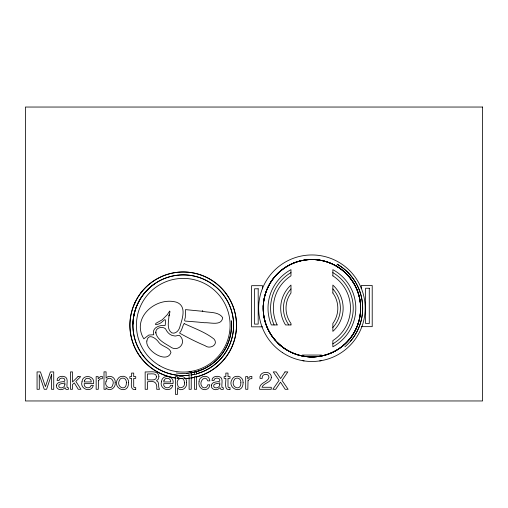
<?xml version="1.0" encoding="UTF-8"?>
<svg xmlns="http://www.w3.org/2000/svg" width="508" height="508" viewBox="0 0 508 508"><rect width="100%" height="100%" fill="white"/><g stroke="black" fill="none" stroke-linecap="round" stroke-linejoin="round"><path stroke-width="0.76" d="M263.214 306.648L263.258 305.067M132.925 324.193L133.267 319.265A50.349 50.349 0 0 1 152.133 285.661L154.114 284.182M168.967 315.951C168.662 321.475 166.434 329.279 171.844 332.892C175.292 334.2 178.562 330.918 179.565 327.857C181.902 319.78 187.484 306.305 176.543 302.228C155.969 296.316 130.918 317.919 143.853 338.823L148.761 335.064L153.759 334.728C151.549 327.743 159.341 324.91 165.075 325.469L165.221 325.145C166.497 312.941 163.347 324.974 155.41 324.498L155.943 323.31L162.249 319.773L167.303 314.655L169.672 311.042L169.989 311.747L168.967 315.951L169.234 314.776M155.804 332.067C155.804 327.489 162.554 326.136 165.481 328.727C167.081 332.283 170.224 335.737 174.377 335.909C176.289 336.594 178.543 334.308 180.042 335.915C187.077 343.103 177.73 352.781 170.104 346.647C164.414 343.192 157.067 339.655 155.721 332.442L155.804 332.067L155.905 333.064M190.424 372.942A48.241 48.241 75.8 0 0 197.345 371.373L201.797 369.767A48.235 48.235 0 0 0 231.286 320.77L231.426 322.586A48.241 48.241 -0.3 0 1 196.018 371.754M135.426 301.803L132.969 307.683A53.264 53.264 0 0 0 175.438 377.92M140.379 293.637L142.342 291.128M198.812 370.967L200.317 370.389M184.093 323.609C182.347 326.231 182.124 330.2 179.73 332.734L179.73 333.197C187.966 337.782 196.418 342.055 205.111 345.7C209.658 349.606 218.885 344.767 214.02 339.065C205.448 332.181 193.681 328.105 184.22 323.609M321.526 360.616L319.723 360.915M361.283 326.657L372.212 326.657L372.212 285.515L361.283 285.515L361.283 288.677M262.528 326.828L251.6 326.828L251.6 285.686L262.528 285.686L262.528 288.855M304.114 360.915L302.273 360.61M202.635 311.309C209.188 312.845 218.446 311.372 222.695 317.633C221.64 326.257 210.376 322.32 204.445 322.732C197.999 322.028 191.516 321.57 185.045 321.062L184.569 320.237L185.325 317.303L185.477 309.62L202.546 311.29L202.749 310.432M339.738 265.779L337.153 264.192L339.738 265.779A50.749 50.749 0 0 1 360.013 324.421L359.162 326.765A50.756 50.756 24.2 0 1 344.849 346.85M279.749 344.869L277.482 342.659L281.026 345.865M274.276 339.115L275.469 340.519A48.692 48.692 0 0 1 300.222 260.96A48.692 48.692 0 0 1 359.22 319.792A48.692 48.692 0 0 1 279.73 344.761M321.475 356.445L321.475 355.06L302.362 355.06L302.362 356.445M338.823 265.189A50.756 50.756 18 0 1 356.527 332.442M356.222 332.988A50.756 50.756 18 0 1 352.114 339.223M351.726 339.712A50.756 50.756 18 0 1 350.539 341.16M332.854 272.599A41.326 41.326 0 0 1 332.854 343.853M274.123 324.942A41.326 41.326 0 0 1 290.976 272.599M332.854 288.938A28.467 28.467 0 0 1 332.854 327.514M288.868 324.942A28.467 28.467 0 0 1 290.976 288.938M188.074 373.24A48.241 48.241 75.8 0 1 176.263 372.967M194.488 372.148A48.241 48.241 -0.3 0 1 192.951 372.491M192.176 372.643A48.241 48.241 -0.3 0 1 190.621 372.91M188.271 373.215A48.241 48.241 -0.3 0 1 186.696 373.355M134.112 304.705A53.264 53.264 0 0 1 223.609 290.462A53.264 53.264 0 0 1 196.317 376.873M195.072 377.171A53.264 53.264 0 0 1 190.684 377.977M189.421 378.142A53.264 53.264 0 0 1 184.976 378.473M183.064 378.498A53.264 53.264 0 0 1 179.241 378.346M175.209 378.035A53.321 53.321 0 0 1 137.471 297.815A53.321 53.321 0 0 1 226.022 293.605A53.321 53.321 0 0 1 196.063 377.044M193.796 377.552A53.321 53.321 0 0 1 190.741 378.085M189.192 378.282A53.321 53.321 0 0 1 184.506 378.612M182.944 378.625A53.321 53.321 0 0 1 176.759 378.244M51.537 374.631L51.486 389.293L53.727 389.293L53.727 371.913L50.387 371.913L45.428 386.607L40.437 371.913L37.065 371.913L37.065 389.293L39.313 389.293L39.249 374.631L44.247 389.293L46.577 389.293L51.537 374.631M146.856 341.008C144.939 349.929 166.916 364.642 170.955 352.463C169.951 347.37 161.925 346.627 158.801 342.417C156.204 338.303 148.12 332.581 146.856 341.008M184.391 382.88C185.668 387.579 178.194 390.068 177.565 384.759C175.171 378.212 184.715 375.183 184.391 382.88M106.026 381.673C103.823 386.588 111.614 390.639 112.77 384.848C115.329 379.197 107.277 374.955 106.026 381.673M115.164 382.715C116.161 387.75 109.284 392.506 105.969 387.674L105.969 389.293L104.007 389.293L104.007 371.85L106.077 371.85L106.077 378.162C109.309 373.856 116.167 377.685 115.164 382.715M128.594 382.689C128.505 395.948 110.541 387.909 118.408 378.149A5.232 5.232 0 0 1 121.463 376.371C125.279 375.418 129.019 378.809 128.594 382.689M199.06 381.73C197.682 386.486 202.603 391.674 207.27 389.007A4.35 4.35 0 0 0 209.188 386.988L209.804 384.81L207.734 384.81C207.486 386.715 205.715 388.264 203.759 387.756A2.61 2.61 0 0 1 202.032 386.537C198.101 382.232 205.372 373.932 207.734 380.879L209.804 380.879C209.721 374.098 198.85 375.361 199.06 381.73M243.097 382.689C243.002 395.948 225.038 387.909 232.905 378.149A5.232 5.232 0 0 1 235.966 376.371C239.776 375.418 243.523 378.809 243.097 382.689M82.017 381.743C79.458 389.223 91.65 393.23 93.307 385.318L91.211 385.318C90.183 389.534 83.331 388.131 84.195 383.635L93.485 383.635C95.517 375.583 82.518 373.659 82.017 381.743M161.487 381.743C158.928 389.223 171.126 393.23 172.777 385.318L170.688 385.318C169.653 389.534 162.801 388.131 163.671 383.635L172.955 383.635C174.993 375.583 161.988 373.659 161.487 381.743M186.563 382.676C187.681 387.674 181.051 392.481 177.54 387.871L177.54 394.348L175.406 394.348L175.406 376.682L177.476 376.682L177.476 378.358C180.562 373.825 187.503 377.66 186.563 382.676M156.547 376.822C156.591 381.324 150.139 379.559 147.517 379.876L147.517 373.932C150.133 374.339 156.432 372.332 156.547 376.822M56.502 385.134C55.512 390.017 62.675 391.192 64.992 387.617L66.002 389.369L68.421 389.35L68.421 387.782L67.151 387.648C66.142 384.258 69.228 377.571 64.021 376.523C61.189 375.749 56.845 376.879 57.087 380.492L59.074 380.492C59.125 377.933 62.395 377.66 64.167 378.6L64.941 380.181L64.433 381.413C61.792 382.118 57.213 381.591 56.502 385.134M211.417 385.134C210.426 390.017 217.583 391.192 219.901 387.617L220.916 389.369L223.329 389.35L223.329 387.782L222.059 387.648C221.05 384.258 224.136 377.571 218.935 376.523C216.097 375.749 211.76 376.879 211.995 380.492L213.982 380.492C214.039 377.933 217.303 377.66 219.081 378.6L219.856 380.181L219.342 381.413C216.7 382.118 212.128 381.591 211.417 385.134M271.342 377.368C271.316 382.899 263.563 382.676 262.001 387.28L271.259 387.28L271.259 389.293L259.626 389.293C258.731 382.543 267.653 382.676 268.986 377.463C269.069 372.65 261.22 373.704 262.204 378.358L260.039 378.358C258.851 370.98 271.469 370.11 271.342 377.368M126.371 382.753C126.568 392.347 114.941 386.721 119.863 379.603A2.896 2.896 0 0 1 121.793 378.206C124.562 377.412 126.727 380.124 126.371 382.753M240.868 382.753C241.065 392.347 229.445 386.721 234.359 379.603A2.896 2.896 0 0 1 236.29 378.206C239.065 377.412 241.224 380.124 240.868 382.753M158.934 376.599L158.293 379.152L156.483 380.752C159.785 381.952 157.944 386.061 159.137 388.518L159.601 389.293L156.712 389.293C157.48 382.499 154.375 380.308 147.517 381.838L147.517 389.293L145.161 389.293L145.161 371.913C149.269 372.307 158.686 369.805 158.934 376.599M64.884 384.562C65.056 387.458 60.458 389.179 58.826 386.747C57.855 382.981 62.84 383.972 64.884 382.848L64.884 384.562M219.793 384.562C219.964 387.458 215.367 389.179 213.741 386.747C212.763 382.981 217.748 383.972 219.793 382.848L219.793 384.562M98.508 380.733L98.292 389.293L96.158 389.293L96.158 376.619L98.184 376.619L98.184 378.809L100.444 376.568L102.324 376.396L102.324 378.644L100.203 378.841L98.508 380.733M248.031 380.733L247.815 389.293L245.688 389.293L245.688 376.619L247.707 376.619L247.707 378.809L249.974 376.568L251.854 376.396L251.854 378.644L249.726 378.841L248.031 380.733M84.55 380.454L84.252 381.946L91.294 381.946C91.713 378.009 85.769 376.752 84.55 380.454M164.02 380.454L163.728 381.946L170.771 381.946C171.183 378.009 165.246 376.752 164.02 380.454M134.093 314.389L133.718 316.255L134.353 313.284L134.093 314.389M285.02 371.913L280.619 378.562L276.181 371.913L273.234 371.913L279.07 380.384L272.84 389.293L275.685 389.293L280.499 382.149L285.185 389.293L288.106 389.293L281.991 380.384L287.826 371.913L285.02 371.913M77.972 376.619L72.504 382.003L72.504 371.913L70.46 371.913L70.46 389.293L72.504 389.293L72.504 384.537L74.289 382.905L78.245 389.293L80.963 389.293L75.838 381.368L80.696 376.619L77.972 376.619M148.406 288.906L147.593 289.706L149.803 287.617L148.406 288.906M135.731 389.293C129.267 391.166 131.877 381.584 131.553 378.358L129.838 378.358L129.838 376.619L131.553 376.619L131.553 373.082L133.706 373.082L133.706 376.619L135.731 376.619L135.731 378.358L133.706 378.358L133.706 386.632L134.156 387.521L135.731 387.617L135.731 389.293M230.016 389.293C223.552 391.166 226.162 381.584 225.844 378.358L224.123 378.358L224.123 376.619L225.844 376.619L225.844 373.082L227.997 373.082L227.997 376.619L230.016 376.619L230.016 378.358L227.997 378.358L227.997 386.632L228.441 387.521L230.016 387.617L230.016 389.293M482.6 107.042L25.4 107.042L25.4 400.958L482.6 400.958L482.6 107.042M369.284 288.239L365.614 288.239L365.614 323.552L369.284 323.552L369.284 288.239M258.197 288.792L254.527 288.792L254.527 324.104L258.197 324.104L258.197 288.792M277.158 324.942L271.323 324.942A43.898 43.898 0 0 1 290.976 269.646L290.976 275.831A38.57 38.57 0 0 0 277.158 324.942M290.976 324.942L285.54 324.942A31.223 31.223 0 0 1 290.976 285.064L290.976 292.983A25.895 25.895 0 0 0 290.976 323.469L290.976 324.942M191.243 371.913L189.109 371.913L189.109 389.293L191.243 389.293L191.243 371.913M196.602 371.913L194.437 371.913L194.437 374.326A50.355 50.349 57.4 0 1 190.837 375.012A50.355 50.349 15.2 0 0 194.481 374.32L196.602 374.326L196.602 371.913M196.602 376.682L194.437 376.682L194.437 389.293L196.602 389.293L196.602 376.682M332.854 275.831L332.854 269.646A43.898 43.898 0 0 1 332.854 346.805L332.854 340.62A38.57 38.57 0 0 0 332.854 275.831M332.854 292.983L332.854 285.064A31.223 31.223 0 0 1 332.854 331.387L332.854 323.469A25.895 25.895 0 0 0 332.854 292.983M282.55 352.66A53.264 53.264 0 0 0 365.087 311.442A53.264 53.264 0 0 0 288.119 260.572A53.264 53.264 0 0 0 282.55 352.66M284.963 348.799A48.711 48.711 0 0 0 360.534 311.283A48.711 48.711 0 0 0 290.259 264.598A48.711 48.711 0 0 0 284.963 348.799M317.481 356.603A48.698 48.698 -36.6 0 0 351.034 279.216A48.698 48.698 -36.6 0 0 267.233 288.855A48.698 48.698 -36.6 0 0 317.481 356.603M339.63 348.272A48.698 48.698 -64.7 0 0 332.74 264.198A48.698 48.698 -64.7 0 0 263.379 312.204A48.698 48.698 -64.7 0 0 339.63 348.272M136.068 307.677A50.355 50.349 15.2 0 0 189.001 375.26A50.355 50.349 57.4 0 1 136.068 307.677A50.355 50.349 57.4 0 1 220.301 291.128A50.355 50.349 57.4 0 1 196.875 373.71A50.355 50.349 15.2 0 0 220.301 291.128A50.355 50.349 15.2 0 0 136.068 307.677M159.207 365.423A46.838 46.838 0 0 0 230.092 325.971A46.838 46.838 0 0 0 160.484 284.309A46.838 46.838 0 0 0 159.207 365.423"/></g></svg>
